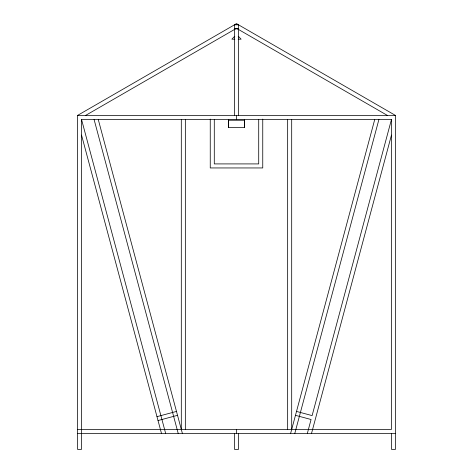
<?xml version="1.0" encoding="UTF-8"?>
<svg xmlns="http://www.w3.org/2000/svg" width="473" height="473" viewBox="0 0 473 473"><rect width="100%" height="100%" fill="white"/><g stroke="black" fill="none" stroke-linecap="round" stroke-linejoin="round"><path stroke-width="0.71" d="M290.611 433.451L374.74 119.486M294.791 433.451L378.92 119.486M307.338 433.451L311.074 419.504L295.471 415.324M391.461 433.451L391.461 449.35L395.499 449.35L395.499 115.447L236.5 23.65L77.501 115.447L77.501 449.35L81.539 449.35L81.539 119.486L391.461 119.486L312.115 415.601L296.512 411.421M311.518 433.451L391.461 135.089M85.578 115.447L236.5 28.315L387.422 115.447M156.983 416.648L176.488 411.421M158.029 420.55L177.529 415.324M235.418 24.277L237.582 24.277M234.478 28.853L238.522 28.853M234.815 36.805L234.117 36.805L231.894 39.188L234.815 39.188M238.185 36.805L238.889 36.805L241.112 39.188L238.185 39.188M77.501 115.447L395.499 115.447M77.501 429.413L391.461 429.413L391.461 119.486M77.501 433.451L395.499 433.451M98.26 119.486L182.389 433.451M94.08 119.486L178.209 433.451M81.539 119.486L165.662 433.451M81.539 135.089L161.482 433.451M291.693 119.486L291.693 429.413M287.655 119.486L287.655 429.413M262.752 119.095L262.752 167.95L210.249 167.95L210.249 119.095M258.713 119.486L258.713 163.912L214.287 163.912L214.287 119.486M244.576 119.486L244.576 127.562L228.424 127.562L228.424 119.486M244.417 127.562L244.417 120.248L228.583 120.248L228.583 127.562M238.522 115.447L238.522 24.815L234.478 24.815L234.478 115.447M238.522 433.451L238.522 449.35L234.478 449.35L234.478 433.451M236.5 115.447L236.5 119.486M236.5 429.413L236.5 433.451M185.345 119.486L185.345 429.413M181.307 119.486L181.307 429.413"/></g></svg>
